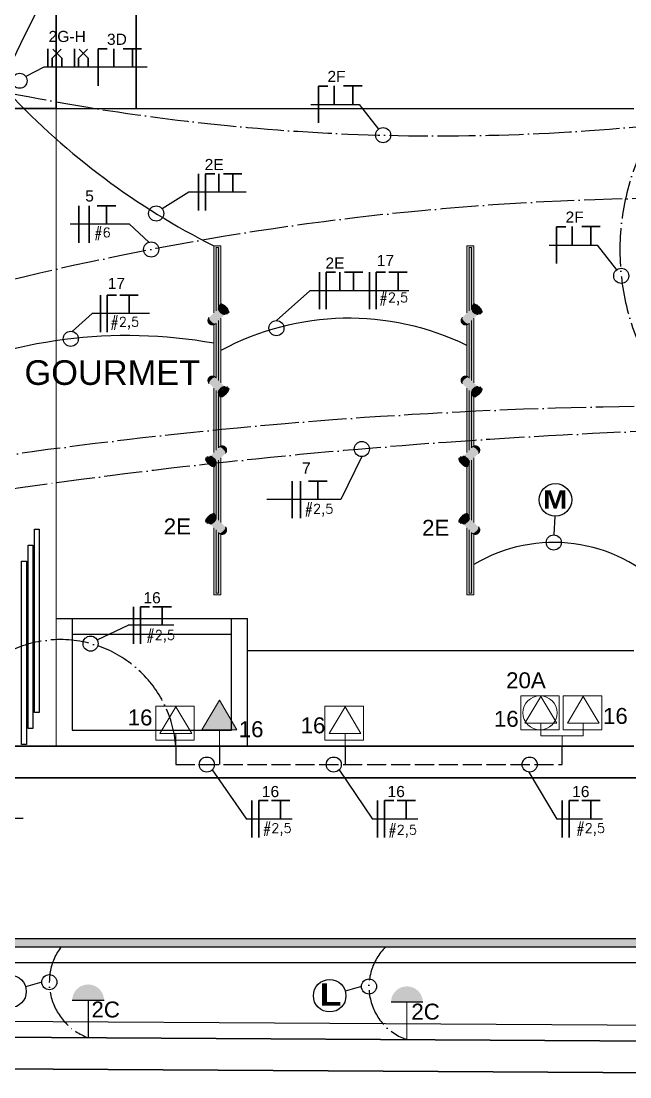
# Model space of a CAD drawing. Header units: millimetres. Extents: x 20625 to 81245, y 3427 to 18613.
# Drawn here: x 68239 to 68621, y 17053 to 17716 of the extents above; entities that cross this region are included whole.
import ezdxf
from ezdxf.enums import TextEntityAlignment as Align

# ---------------------------------------------------------------- set-up
doc = ezdxf.new("R2010")
doc.units = ezdxf.units.MM
doc.linetypes.add('ACAD_ISO02W100', pattern=[15, 12, -3])
doc.linetypes.add('ACAD_ISO04W100', pattern=[30, 24, -3, 0, -3])
for name, color, linetype, lineweight in [('01', 1, 'Continuous', 9), ('EJEL05130C', 130, 'Continuous', 30), ('EJEL0550C', 50, 'Continuous', 35), ('EJEL0580C', 80, 'Continuous', 9), ('EJEL25170C', 170, 'Continuous', 25), ('EJEL25170T', 170, 'ACAD_ISO02W100', 25), ('EJEL25170TP', 10, 'ACAD_ISO04W100', 25), ('EJEL3040C', 40, 'Continuous', 9)]:
    doc.layers.add(name, color=color, linetype=linetype, lineweight=lineweight)
for name, color, linetype in [('1-MOBIL', 252, 'Continuous'), ('2-TXT-A', 7, 'Continuous'), ('3-ESPEC', 14, 'Continuous'), ('ARQ-1-ESQUADRIAS-01', 1, 'Continuous'), ('ARQ-1-TRACEJADO', 20, 'Continuous'), ('ARQ-1-VISTA-01', 1, 'Continuous'), ('ARQ-4-TXT-02', 1, 'Continuous'), ('TOP', 4, 'Continuous')]:
    doc.layers.add(name, color=color, linetype=linetype)
doc.styles.add('M_abG50', font='', dxfattribs={"width": 1.1, "height": 0.13})
doc.styles.add('ROMANSI', font='RomanS')
doc.styles.add('RSA', font='arial.ttf')
doc.styles.get('M_abG50').set_extended_font_data('Arial Black')

# ---------------------------------------------------------------- blocks, each defined once
blk = doc.blocks.new('UYGUYGUYG')
at = {"layer": 'EJEL0580C'}
h = blk.add_hatch(color=256, dxfattribs=at)
h.paths.add_polyline_path([(27, -999.9), (27, -615.2), (14, -628.2), (14, -989.9), (0, -989.9), (-0.3, -642), (-3.5, -642.7), (-3.3, -649), (-2, -651.7), (-2.9, -659.2), (-10, -666), (-13, -666.8), (-13, -999.9), (19, -999.9)])
h.paths.add_polyline_path([(-13, -584.5), (0, -571.1), (0, -228.2), (-13, -215.2), (-13, -561.5)])
h.paths.add_polyline_path([(14, -557.5), (20.1, -552), (24.7, -549.1), (27, -547.8), (26.6, -251.7), (21.3, -248.6), (17.8, -246), (14, -242.9), (14, -556.8)])
h.paths.add_polyline_path([(27, -184.5), (27, 184.8), (14, 171.4), (14, -171.5), (23.8, -181.3)])
h.paths.add_polyline_path([(0, -157.8), (0, 157.8), (-6.1, 152.3), (-10.7, 149.3), (-13, 148.1), (-12.8, -133.4), (-9.1, -134.3), (-2.8, -141.4), (-2, -148), (-3.8, -151.7), (-3.5, -157.1), (-2, -157.4)])
h.paths.add_polyline_path([(-13, 215.5), (0, 228.5), (0, 571.8), (-13, 584.8), (-13, 229.7)])
h.paths.add_polyline_path([(14, 242.2), (17.4, 243), (17.3, 249.3), (16, 252.5), (16.9, 259.5), (24, 266.2), (27, 267.1), (26.8, 533.7), (23.1, 534.6), (16.8, 541.7), (16, 548.3), (17.8, 551.9), (17.5, 557.4), (14, 558.1), (14, 243)])
h.paths.add_polyline_path([(27, 615.5), (27, 1000.1), (-13, 1000.1), (-12.6, 652), (-7.3, 648.9), (-2.3, 644.7), (0, 643.2), (0, 990.1), (14, 990.1), (14, 628.5), (25.6, 616.9)])
h = blk.add_hatch(color=256, dxfattribs=at)
h.paths.add_polyline_path([(14, -989.9), (14, -628.2), (0, -642.7), (0, -989.9)])
h.paths.add_polyline_path([(0, -571.5), (14, -556.8), (14, -242.2), (0, -228.6), (0, -571.1)])
h.paths.add_polyline_path([(14, -171.5), (13.6, 171.4), (0, 157.1), (0.5, -158), (12.8, -170.3)])
h.paths.add_polyline_path([(0, 228.5), (14, 243), (13.5, 558.3), (0, 571.8), (0, 229.7)])
h.paths.add_polyline_path([(14, 628.5), (14, 990.1), (0, 990.1), (0, 642.5), (13.6, 628.9)])
for points in [[(-39.2, 610.9), (-39.3, 617.9), (-32.7, 628.9), (-20.2, 640.8), (-10.7, 646.5), (-4.1, 646.5), (-10.8, 651), (-13.6, 652.2), (-19.2, 653.5), (-30.1, 652.1), (-29.8, 651.8), (-34.3, 650), (-38.7, 646.3), (-43.8, 639.8), (-46.2, 631.9), (-46.4, 628.9), (-45.6, 623.4), (-45, 620.5), (-41.6, 614.2), (-39.3, 611.1)], [(13.7, 558.1), (14, 565.9), (21.8, 577.8), (31, 587), (42.1, 593.7), (49, 593.5), (-3.8, 646.3), (-10.7, 646.5), (-21.8, 639.8), (-32.7, 628.9), (-39.3, 617.9), (-39.2, 610.9), (13.6, 558.2)], [(13.7, 558.1), (17.2, 561.7), (18.1, 569.5), (27.7, 581.5), (37.9, 589.2), (45.5, 589.9), (49, 593.5), (41.8, 593.5), (30.6, 586.6), (19, 574.2), (13.5, 565.1), (13.6, 561)], [(23.5, 534.1), (22.6, 541.7), (29.4, 554.8), (41.5, 568.8), (55.4, 579.6), (65.5, 584.5), (73, 583.6), (65.5, 590.4), (58.8, 591.2), (44.9, 583.8), (32.3, 573), (21.9, 560.5), (16, 547.7), (16.9, 540.7), (23.1, 534.6)], [(18, 560.9), (19.2, 567.9), (29.3, 580.5), (39.9, 588.1), (45.8, 589.7), (44.9, 589.9), (37.9, 589.2), (25.3, 579.1), (17.9, 569.2), (17.5, 561.4), (17.9, 560.9)], [(17.8, 551.9), (23.5, 562.3), (35.2, 575.7), (48.3, 586), (54.5, 589.3), (46.1, 589.6), (40.8, 588.2), (39.2, 587.9), (26.6, 577.8), (19, 566.9), (17.5, 556.7), (17.6, 553.8)], [(23.5, 534.1), (27, 537.5), (27, 546.3), (34.8, 559.2), (49, 573), (61.2, 580.4), (69.8, 580.4), (73, 583.6), (65.5, 584.5), (52.4, 577.8), (38.3, 565.5), (27.5, 551.7), (22.7, 540.8), (23.1, 537.5)], [(31.1, 533.2), (44.9, 540.6), (56.7, 550.4), (69, 566), (73.9, 576.1), (73, 583.6), (69.6, 580.2), (69.6, 571.5), (60.9, 557.6), (48.3, 545.1), (34.6, 537.4), (26.8, 537.3), (23.5, 534.1), (27.5, 533.6)], [(35.3, 537.3), (49.5, 546.2), (62, 558.9), (69.8, 571.8), (69, 580.2), (69, 579.6), (68.8, 570.8), (60.9, 558), (48, 545.3), (34.6, 537.9), (27.3, 538.4), (27, 538.1), (27.5, 537.5), (34.6, 537.4)], [(27.3, 546.2), (36.5, 560.6), (49.6, 573), (61.6, 579.8), (59.4, 579.3), (46.6, 571), (33.7, 557.5), (27.2, 546.4)], [(27.5, 538.1), (69, 579.6), (60.5, 579.6), (46.6, 570.6), (34.9, 558.9), (27.3, 545.9), (27.4, 541.7)], [(35.7, 537.9), (49.2, 546.2), (61.6, 558.9), (69.2, 571.5), (69, 579.6), (27.5, 538.1)], [(-10.7, 153.8), (-3.8, 154), (49, 206.8), (42.1, 206.6), (31, 213.3), (19, 226.1), (13.5, 235.2), (13.7, 242.2), (-39.2, 189.3), (-39.3, 182.4), (-32.7, 171.4), (-21.8, 160.4), (-13, 155.2)], [(42.1, 206.6), (49, 206.8), (44.9, 210.4), (37.7, 211.2), (25.6, 220.9), (17.9, 231.1), (17.2, 238.6), (13.7, 242.2), (14, 234.4), (21.6, 222.7), (31, 213.3), (41.9, 206.7)], [(58.8, 209.1), (66.4, 210), (73, 216.7), (65.5, 215.8), (52.4, 222.5), (38.4, 234.7), (27.5, 248.6), (22.6, 258.6), (23.5, 266.2), (16.8, 258.6), (16, 252), (21.9, 239.8), (34.2, 225.5), (48.3, 214.3), (53.3, 211.8)], [(50.4, 210.6), (54.5, 211.2), (44.8, 216.6), (31.5, 228.4), (21.3, 241), (17.8, 247.7), (17.6, 239.3), (18.6, 235.2), (19.5, 231.9), (29.3, 219.7), (39.9, 212.2), (49.9, 210.7)], [(65.5, 215.8), (73, 216.7), (69, 220.1), (60.9, 220.1), (47.9, 227.9), (34.2, 242), (26.8, 254.4), (26.8, 262.9), (23.5, 266.2), (22.6, 258.6), (29.4, 245.5), (41.6, 231.5), (55.4, 220.7), (61.2, 217.8)], [(73, 216.7), (73.9, 224.2), (67, 237.5), (55.2, 251.2), (41.1, 262.2), (31.1, 267.1), (23.5, 266.2), (27.5, 262.7), (35.7, 262.7), (49.5, 254), (62, 241.4), (69.8, 227.7), (69.8, 219.9)], [(68.1, 220.1), (69.6, 220.1), (69.6, 228.8), (60.9, 242.7), (48.3, 255.1), (35.3, 262.9), (27, 262.2), (27.5, 262.2), (36.3, 262), (49.2, 254), (61.8, 241.2), (69.2, 227.7), (68.7, 220.5), (68.1, 220.1)], [(60.6, 220.3), (60.5, 220.7), (46.6, 229.6), (34.1, 242.8), (27.3, 254.8), (27.9, 252.5), (36.1, 239.7), (49.6, 226.9), (60.3, 220.5)], [(69, 220.7), (69, 229.2), (60.9, 242.3), (48.3, 254.8), (35.7, 262.4), (27.5, 262.2), (65.5, 224.2)], [(60.9, 220.5), (69, 220.7), (27.5, 262.2), (27.5, 253.7), (36.5, 239.7), (48.3, 228.1), (60.5, 220.7)], [(-22.9, 146.7), (-15.9, 147.6), (-12, 148.7), (-7.1, 151.6), (-3.8, 154), (-10.7, 153.8), (-21.8, 160.4), (-33.7, 173), (-39.3, 182.4), (-39.3, 189.1), (-44.2, 181.8), (-45.1, 179.5), (-46.4, 174), (-44.9, 163), (-44.6, 163.1), (-42.8, 158.8), (-39.2, 154.4), (-32.6, 149.3), (-24.7, 147), (-24.1, 146.9)], [(45.5, 210.3), (45.5, 211.2), (39.2, 212.3), (26.6, 222.5), (19, 233.4), (17.5, 238.9), (17.2, 238.6), (17.9, 231), (28, 218.5), (37.9, 211.1), (44.9, 210.4)], [(-59, -183.3), (-55.6, -179.9), (-55.6, -171.2), (-46.9, -157.3), (-34.3, -144.9), (-20.6, -137.1), (-12.8, -137.1), (-9.5, -133.8), (-17.1, -132.9), (-29.2, -138.9), (-42.8, -150.1), (-55, -165.7), (-60, -175.8), (-59.5, -179.9)], [(-44.8, -190.9), (-32.7, -184.9), (-18.3, -172.7), (-7.5, -159.3), (-2.1, -147.2), (-2.9, -140.5), (-9.5, -133.8), (-8.6, -141.4), (-15.4, -154.5), (-27.5, -168.5), (-41.4, -179.3), (-51.5, -184.2), (-59, -183.3), (-51.5, -190.1), (-45.4, -190.8)], [(-51.5, -184.2), (-37.5, -176.8), (-24.3, -165.3), (-13.5, -151.4), (-8.7, -140.5), (-9.5, -133.8), (-13, -137.3), (-13, -146), (-20.8, -158.9), (-34.9, -172.7), (-47.2, -180.1), (-55.8, -180.1), (-59, -183.3), (-54.7, -183.9)], [(-55, -179.3), (-13.5, -137.8), (-22, -137.8), (-35.2, -146), (-47.6, -158.6), (-55.2, -171.2)], [(-46.9, -179.5), (-32.6, -170.4), (-20.9, -158.6), (-13.3, -145.6), (-13.5, -137.8), (-54.7, -179.3), (-47.2, -179.5)], [(-32.9, -189.6), (-26.8, -188), (-25.2, -187.7), (-12.6, -177.5), (-5, -166.6), (-3.5, -156.5), (-3.9, -152), (-9.5, -162.1), (-21.2, -175.4), (-34.3, -185.7), (-40.5, -189.1), (-33.9, -189.5)], [(24.7, -246.2), (35.8, -239.6), (46.7, -228.6), (53.3, -217.6), (53.2, -210.7), (0.3, -157.8), (0, -165.6), (-7.6, -177.3), (-17.1, -186.7), (-28.1, -193.4), (-35, -193.2), (17.8, -246), (22.1, -246.1)], [(-28.1, -193.4), (-16.6, -186.3), (-5, -173.9), (0.5, -164.8), (0, -158.2), (-3.2, -161.4), (-4.1, -169.2), (-13.7, -181.3), (-23.9, -188.9), (-31.5, -189.7), (-35, -193.2), (-29.8, -193.3)], [(-31.5, -189.7), (-23.9, -188.9), (-11.4, -178.8), (-3.9, -168.9), (-3.5, -161.1), (-4.1, -161.3), (-5.2, -167.7), (-15.3, -180.2), (-25.6, -187.7), (-31.8, -189.4), (-31.6, -189.6)], [(33.2, -253.2), (44.1, -251.8), (43.8, -251.5), (48.3, -249.7), (52.7, -246), (57.8, -239.5), (60.1, -231.6), (60.4, -228.9), (59.6, -223.1), (59, -220.2), (55.6, -213.9), (53.2, -210.7), (53.3, -217.6), (46.7, -228.6), (34.2, -240.5), (24.7, -246.2), (18, -246.2), (24.7, -250.7), (27.6, -252), (32.2, -253)], [(0.3, -641.9), (53.2, -589.1), (53.3, -582.1), (46.7, -571.1), (35.8, -560.2), (24.1, -553.5), (17.8, -553.7), (-35, -606.5), (-28.1, -606.3), (-17.1, -613), (-5, -625.8), (0.5, -634.9), (0.4, -638.4)], [(53.2, -589.1), (58.2, -581.5), (59.1, -579.2), (60.4, -573.7), (58.9, -562.7), (58.7, -563.1), (56.8, -558.6), (53.2, -554.2), (46.5, -549), (38.3, -546.6), (35.8, -546.5), (30.3, -547.3), (27, -548), (22.4, -550.3), (17.8, -553.7), (24.7, -553.5), (37.1, -561.5), (47.7, -572.7), (53.3, -582.1), (53.2, -586.9)], [(-17.1, -666.8), (-9.5, -665.9), (-13.5, -662.5), (-21.7, -662.5), (-35.5, -653.8), (-48, -641.1), (-55.8, -627.5), (-55.8, -619.6), (-59, -616.4), (-60, -623.9), (-52.6, -638.5), (-40.6, -652.6), (-27.1, -661.9), (-21.3, -664.7)], [(-9.5, -665.9), (-2.8, -658.3), (-2, -651.7), (-7.9, -639.5), (-20.2, -625.2), (-34.3, -614), (-45.4, -608.9), (-52.4, -609.8), (-59, -616.4), (-51.5, -615.5), (-38.4, -622.2), (-24.4, -634.4), (-13.5, -648.3), (-8.6, -658.3), (-9.1, -662.1)], [(-9.5, -665.9), (-8.6, -658.3), (-15.4, -645.2), (-27.6, -631.2), (-41, -620.6), (-52.4, -615.6), (-59, -616.4), (-55, -619.8), (-46.9, -619.8), (-33.9, -627.6), (-20.2, -641.7), (-12.8, -654.1), (-12.8, -662.7), (-10.2, -665.2)], [(-21.3, -662.7), (-13, -661.9), (-13.5, -661.9), (-22.3, -661.7), (-35.2, -653.8), (-47.8, -640.9), (-55.2, -627.5), (-54.7, -620.2), (-55, -619.8), (-55.6, -619.8), (-55.6, -628.5), (-46.9, -642.4), (-34.3, -654.9), (-21.7, -662.5)], [(-21.7, -662.1), (-13.5, -661.9), (-55, -620.4), (-55, -628.9), (-46.9, -642), (-34.3, -654.5), (-22, -661.9)], [(-13.5, -661.9), (-13.5, -653.4), (-22.5, -639.4), (-34.3, -627.8), (-47.2, -620.2), (-54.7, -620.8), (-14.6, -660.8)], [(-3.9, -647.9), (-3.6, -639), (-4.9, -633.8), (-5.5, -631.7), (-15.4, -619.5), (-25.2, -612.1), (-36.4, -610.3), (-40.5, -610.9), (-30.8, -616.4), (-17.5, -628.1), (-7.3, -640.8), (-4.1, -647.4)], [(-13.5, -661.9), (-12.9, -660.9), (-13.1, -653.5), (-22.1, -639.4), (-35.7, -626.6), (-33.9, -628), (-20.1, -642.5), (-13.4, -654.5), (-13.5, -659.6)], [(0.3, -641.9), (0, -634.1), (-6.5, -623.5), (-17.1, -613), (-28.1, -606.3), (-35, -606.5), (-31.5, -610.1), (-23.9, -610.8), (-11.5, -620.6), (-3.9, -630.8), (-2.8, -638.7), (0, -641.5)], [(-3.7, -638.8), (-3.2, -638.3), (-3.9, -630.8), (-14, -618.2), (-23.9, -610.8), (-31.8, -610.3), (-31.5, -610.9), (-25.2, -612.1), (-12.6, -622.2), (-5, -633.1), (-3.8, -638.3)]]:
    blk.add_hatch(color=256, dxfattribs=at).paths.add_polyline_path(points)
h = blk.add_hatch(color=256, dxfattribs=at)
h.paths.add_polyline_path([(17.5, 557.4), (17.5, 561.4), (16.8, 561.3), (14, 558.1), (17.5, 557.4)])
h.paths.add_polyline_path([(45.9, 589.5), (48.3, 589.8), (49.7, 589.9), (49, 593.5), (45.8, 589.7)])
h = blk.add_hatch(color=256, dxfattribs=at)
h.paths.add_polyline_path([(49, 206.8), (49.7, 210.7), (45.8, 210.6), (45.5, 210.3), (47.9, 207.9)])
h.paths.add_polyline_path([(17.2, 238.6), (17.4, 239.7), (17.3, 240.1), (17.2, 242.8), (14, 241.8), (16, 239.8)])
h = blk.add_hatch(color=256, dxfattribs=at)
h.paths.add_polyline_path([(-54.1, -179.9), (-55, -179.3), (-54.9, -170.6), (-46.9, -157.7), (-34, -145.1), (-20.6, -137.7), (-13.3, -138.2), (-13, -137.8), (-13.5, -137.3), (-21.7, -137.3), (-35.5, -146), (-48, -158.6), (-55.8, -171.5), (-55, -179.9), (-54.7, -179.9)])
h.paths.add_polyline_path([(-13.2, -146.3), (-13.1, -145.6), (-13.3, -146.1)])
h = blk.add_hatch(color=256, dxfattribs=at)
h.paths.add_polyline_path([(-47.2, -180.1), (-32.6, -170.7), (-19.7, -157.2), (-21.1, -158.9), (-35.6, -172.8), (-47.6, -179.5), (-47.3, -180.1)])
h.paths.add_polyline_path([(-13, -146), (-12.8, -144.6), (-13, -146)])
h = blk.add_hatch(color=256, dxfattribs=at)
h.paths.add_polyline_path([(-35, -193.2), (-31.8, -189.4), (-32.5, -189.4), (-34.3, -189.5), (-35.7, -189.7), (-35.4, -190.9)])
h.paths.add_polyline_path([(-3.2, -161.4), (0, -157.8), (-3.6, -157.1), (-3.5, -161.1), (-3.4, -161.2)])
h = blk.add_hatch(color=256, dxfattribs=at)
h.paths.add_polyline_path([(-3.4, -642.6), (0, -641.5), (-3.5, -638.6), (-3.4, -639.4), (-3.3, -639.8), (-3.4, -641.9)])
h.paths.add_polyline_path([(-32.3, -610.8), (-31.9, -609.7), (-35, -606.5), (-35.7, -610.4), (-32.7, -610.8)])
for p, q in [((27, 1000.1), (-13, 1000.1)), ((-13, 652.1), (-13, 1000.1)), ((0, 990.1), (0, 642.5)), ((14, 990.1), (0, 990.1)), ((14, 628.5), (14, 990.1)), ((27, 615.5), (27, 1000.1)), ((-13, 215.5), (-13, 584.8)), ((0, 571.8), (0, 228.5)), ((14, 242.2), (14, 558.1)), ((27, 267.1), (27, 533.7)), ((27, -184.5), (27, 184.8)), ((-13, -133.4), (-13, 148.3)), ((0, 157.8), (0, -157.8)), ((14, -171.5), (14, 171.8)), ((-13, -584.5), (-13, -215.2)), ((0, -228.2), (0, -571.5)), ((14, -557.5), (14, -242.2)), ((27, -548), (27, -251.8)), ((0, -641.9), (0, -989.9)), ((14, -989.9), (14, -628.2)), ((27, -999.9), (27, -615.2)), ((-13, -999.9), (-13, -666.3)), ((-13, -999.9), (27, -999.9)), ((0, -989.9), (14, -989.9))]:
    blk.add_line(p, q, dxfattribs=at)
at = {"layer": 'EJEL0580C', "flags": 128}
for points in [[(-3.8, 646.3), (-6, 648.2), (-8.3, 649.9), (-10.7, 651.2), (-13, 652.2), (-15.3, 652.8), (-17.4, 653.3), (-19.3, 653.5), (-21.1, 653.6), (-22.7, 653.6), (-24.1, 653.5), (-25.4, 653.3), (-26.6, 653.1), (-27.6, 652.9), (-28.5, 652.6), (-29.4, 652.3), (-30.2, 652.1), (-30.9, 651.8), (-31.5, 651.5), (-32.1, 651.2), (-32.7, 651), (-33.2, 650.7), (-33.7, 650.4), (-34.1, 650.2), (-34.6, 649.9), (-35, 649.7), (-35.3, 649.4), (-35.7, 649.2), (-36, 649), (-36.4, 648.7), (-36.7, 648.5), (-37, 648.2), (-37.3, 648), (-37.6, 647.8), (-37.8, 647.5), (-38.1, 647.3), (-38.4, 647.1), (-38.6, 646.8), (-38.9, 646.6), (-39.1, 646.4), (-39.3, 646.1), (-39.6, 645.9), (-39.8, 645.6), (-40.1, 645.4), (-40.3, 645.1), (-40.5, 644.8), (-40.8, 644.6), (-41, 644.3), (-41.2, 644), (-41.5, 643.7), (-41.7, 643.4), (-41.9, 643), (-42.2, 642.7), (-42.4, 642.3), (-42.7, 641.9), (-42.9, 641.5), (-43.2, 641.1), (-43.4, 640.6), (-43.7, 640.1), (-44, 639.6), (-44.2, 639), (-44.5, 638.4), (-44.8, 637.7), (-45.1, 637), (-45.3, 636.1), (-45.6, 635.3), (-45.8, 634.3), (-46.1, 633.2), (-46.3, 632), (-46.4, 630.6), (-46.5, 629.1), (-46.5, 627.4), (-46.3, 625.6), (-46, 623.6), (-45.4, 621.4), (-44.6, 619.1), (-43.5, 616.7), (-42, 614.4), (-40.2, 612.1), (-39.2, 610.9)], [(17.7, 551.9), (17.4, 553.9), (17.2, 556.2), (17.2, 557.5)], [(55.2, 589.4), (53.3, 589.7), (50.9, 589.9), (49.7, 589.9)], [(17.7, 248.4), (17.4, 246.4), (17.2, 244), (17.2, 242.8)], [(-39.2, 189.3), (-41.1, 187.2), (-42.7, 184.8), (-44, 182.4), (-45, 180.1), (-45.7, 177.8), (-46.2, 175.7), (-46.4, 173.8), (-46.5, 172), (-46.5, 170.5), (-46.4, 169), (-46.2, 167.7), (-46, 166.6), (-45.7, 165.5), (-45.5, 164.6), (-45.2, 163.7), (-44.9, 163), (-44.7, 162.3), (-44.4, 161.6), (-44.1, 161), (-43.8, 160.4), (-43.6, 159.9), (-43.3, 159.4), (-43.1, 159), (-42.8, 158.6), (-42.6, 158.2), (-42.3, 157.8), (-42.1, 157.4), (-41.8, 157.1), (-41.6, 156.8), (-41.3, 156.5), (-41.1, 156.2), (-40.9, 155.9), (-40.6, 155.6), (-40.4, 155.3), (-40.2, 155), (-39.9, 154.8), (-39.7, 154.5), (-39.5, 154.3), (-39.2, 154), (-39, 153.8), (-38.7, 153.6), (-38.5, 153.3), (-38.2, 153.1), (-38, 152.9), (-37.7, 152.6), (-37.4, 152.4), (-37.1, 152.2), (-36.9, 151.9), (-36.5, 151.7), (-36.2, 151.5), (-35.9, 151.2), (-35.5, 151), (-35.2, 150.7), (-34.8, 150.5), (-34.4, 150.2), (-33.9, 150), (-33.5, 149.7), (-33, 149.4), (-32.4, 149.2), (-31.9, 148.9), (-31.2, 148.6), (-30.6, 148.4), (-29.8, 148.1), (-29, 147.8), (-28.1, 147.5), (-27.1, 147.3), (-26, 147.1), (-24.8, 146.9), (-23.5, 146.7), (-22, 146.7), (-20.3, 146.7), (-18.5, 146.8), (-16.5, 147.2), (-14.3, 147.7), (-12, 148.5), (-9.6, 149.7), (-7.2, 151.1), (-5, 152.9), (-3.8, 154)], [(55.2, 210.9), (53.3, 210.6), (50.9, 210.4), (49.7, 210.3)], [(-3.8, -151.6), (-3.4, -153.6), (-3.2, -156), (-3.2, -157.2)], [(-41.2, -189.1), (-39.3, -189.4), (-36.9, -189.6), (-35.7, -189.7)], [(53.2, -210.7), (55.1, -212.8), (56.7, -215.2), (58, -217.6), (59, -219.9), (59.7, -222.2), (60.1, -224.3), (60.4, -226.2), (60.5, -228), (60.5, -229.5), (60.3, -231), (60.2, -232.3), (60, -233.4), (59.7, -234.5), (59.5, -235.4), (59.2, -236.3), (58.9, -237), (58.7, -237.7), (58.4, -238.4), (58.1, -239), (57.8, -239.6), (57.6, -240.1), (57.3, -240.6), (57, -241), (56.8, -241.4), (56.5, -241.8), (56.3, -242.2), (56.1, -242.6), (55.8, -242.9), (55.6, -243.2), (55.3, -243.5), (55.1, -243.8), (54.9, -244.1), (54.6, -244.4), (54.4, -244.7), (54.2, -245), (53.9, -245.2), (53.7, -245.5), (53.5, -245.7), (53.2, -246), (53, -246.2), (52.7, -246.4), (52.5, -246.7), (52.2, -246.9), (52, -247.1), (51.7, -247.4), (51.4, -247.6), (51.1, -247.8), (50.8, -248.1), (50.5, -248.3), (50.2, -248.5), (49.9, -248.8), (49.5, -249), (49.2, -249.3), (48.8, -249.5), (48.4, -249.8), (47.9, -250), (47.5, -250.3), (47, -250.6), (46.4, -250.8), (45.9, -251.1), (45.2, -251.4), (44.6, -251.6), (43.8, -251.9), (43, -252.2), (42.1, -252.5), (41.1, -252.7), (40, -252.9), (38.8, -253.1), (37.5, -253.3), (36, -253.3), (34.3, -253.3), (32.5, -253.2), (30.4, -252.8), (28.3, -252.3), (26, -251.5), (23.6, -250.3), (21.2, -248.9), (19, -247.1), (17.8, -246)], [(53.2, -589.1), (55.1, -586.9), (56.7, -584.6), (58, -582.2), (59, -579.8), (59.7, -577.6), (60.1, -575.5), (60.4, -573.5), (60.5, -571.8), (60.5, -570.2), (60.3, -568.7), (60.2, -567.5), (60, -566.3), (59.7, -565.3), (59.5, -564.3), (59.2, -563.5), (58.9, -562.7), (58.7, -562), (58.4, -561.3), (58.1, -560.7), (57.8, -560.2), (57.6, -559.7), (57.3, -559.2), (57, -558.7), (56.8, -558.3), (56.5, -557.9), (56.3, -557.5), (56.1, -557.2), (55.8, -556.8), (55.6, -556.5), (55.3, -556.2), (55.1, -555.9), (54.9, -555.6), (54.6, -555.3), (54.4, -555), (54.2, -554.8), (53.9, -554.5), (53.7, -554.3), (53.5, -554), (53.2, -553.8), (53, -553.5), (52.7, -553.3), (52.5, -553), (52.2, -552.8), (52, -552.6), (51.7, -552.3), (51.4, -552.1), (51.1, -551.9), (50.8, -551.6), (50.5, -551.4), (50.2, -551.2), (49.9, -550.9), (49.5, -550.7), (49.2, -550.5), (48.8, -550.2), (48.4, -550), (47.9, -549.7), (47.5, -549.4), (47, -549.2), (46.4, -548.9), (45.9, -548.6), (45.2, -548.4), (44.6, -548.1), (43.8, -547.8), (43, -547.5), (42.1, -547.3), (41.1, -547), (40, -546.8), (38.8, -546.6), (37.5, -546.5), (36, -546.4), (34.3, -546.4), (32.5, -546.6), (30.4, -546.9), (28.3, -547.4), (26, -548.3), (23.6, -549.4), (21.2, -550.8), (19, -552.6), (17.8, -553.7)], [(-41.2, -610.6), (-39.3, -610.3), (-36.9, -610.1), (-35.7, -610.1)], [(-3.8, -648.1), (-3.4, -646.1), (-3.2, -643.8), (-3.2, -642.5)]]:
    blk.add_lwpolyline(points, dxfattribs=at)
at = {"layer": 'EJEL0580C'}
for centre, major_axis, start_param, end_param in [((31.3, 575.8), (-17.7, -17.7), 3.141593, 6.283185), ((41.6, 565.5), (-24.7, -24.7), 3.141593, 6.283185), ((31.3, 575.8), (-17.7, -17.7), 0, 0.391118), ((31.3, 575.8), (-14.1, -14.1), 3.141593, 6.283185), ((32.6, 574.5), (-14.1, -14.1), 3.422045, 5.953718), ((48.3, 558.9), (-24.7, -24.7), 3.141593, 6.283185), ((48.3, 558.9), (-21.3, -21.3), 3.141593, 6.283185), ((48.3, 558.9), (-24.7, -24.7), 0, 3.141593), ((48.3, 558.9), (-20.7, -20.7), 3.141593, 6.283185), ((48.3, 558.9), (-21.3, -21.3), 0, 3.141593), ((48.3, 558.9), (-20.7, -20.7), 0, 3.141593), ((31.3, 575.8), (-17.7, -17.7), 2.75116, 3.141593), ((31.3, 224.5), (-17.7, 17.7), 0, 3.141593), ((41.6, 234.8), (-24.7, 24.7), 0, 3.141593), ((31.3, 224.5), (-17.7, 17.7), 5.892753, 6.283185), ((48.3, 241.4), (-24.7, 24.7), 0, 3.141593), ((48.3, 241.4), (-21.3, 21.3), 0, 3.141593), ((48.3, 241.4), (-24.7, 24.7), 3.141593, 6.283185), ((48.3, 241.4), (-20.7, 20.7), 0, 3.141593), ((48.3, 241.4), (-21.3, 21.3), 3.141593, 6.283185), ((48.3, 241.4), (-20.7, 20.7), 3.141593, 6.283185), ((31.3, 224.5), (-14.1, 14.1), 0, 3.141593), ((32.6, 225.8), (-14.1, 14.1), 0.301545, 2.87765), ((31.3, 224.5), (-17.7, 17.7), 3.141593, 3.532711), ((-34.3, -158.6), (-24.7, -24.7), 3.141593, 6.283185), ((-34.3, -158.6), (-21.3, -21.3), 3.141593, 6.283185), ((-34.3, -158.6), (-24.7, -24.7), 0, 3.141593), ((-34.3, -158.6), (-20.7, -20.7), 3.141593, 6.283185), ((-34.3, -158.6), (-21.3, -21.3), 0, 3.141593), ((-34.3, -158.6), (-20.7, -20.7), 0, 3.141593), ((-27.6, -165.2), (-24.7, -24.7), 0, 3.141593), ((-17.3, -175.5), (-17.7, -17.7), 0, 3.141593), ((-17.3, -175.5), (-14.1, -14.1), 0, 3.141593), ((-18.6, -174.2), (-14.1, -14.1), 0.280453, 2.87765), ((-17.3, -175.5), (-17.7, -17.7), 3.141593, 3.532711), ((-17.3, -175.5), (-17.7, -17.7), 5.892753, 6.283185), ((-17.3, -624.2), (-17.7, 17.7), 3.141593, 6.283185), ((-34.3, -641.1), (-24.7, 24.7), 0, 3.141593), ((-34.3, -641.1), (-21.3, 21.3), 0, 3.141593), ((-34.3, -641.1), (-24.7, 24.7), 3.141593, 6.283185), ((-34.3, -641.1), (-20.7, 20.7), 0, 3.141593), ((-34.3, -641.1), (-21.3, 21.3), 3.141593, 6.283185), ((-34.3, -641.1), (-20.7, 20.7), 3.141593, 6.283185), ((-27.6, -634.5), (-24.7, 24.7), 3.141593, 6.283185), ((-17.3, -624.2), (-17.7, 17.7), 0, 0.391118), ((-17.3, -624.2), (-14.1, 14.1), 3.141593, 6.283185), ((-18.6, -625.5), (-14.1, 14.1), 3.422045, 6.019242), ((-17.3, -624.2), (-17.7, 17.7), 2.75116, 3.141593)]:
    blk.add_ellipse(centre, major_axis=major_axis, ratio=0.34202, start_param=start_param, end_param=end_param, dxfattribs=at)
blk = doc.blocks.new('A$C51C8040F')
at = {"layer": 'EJEL0580C'}
h = blk.add_hatch(color=256, dxfattribs=at)
h.dxf.hatch_style = 1
h.paths.add_polyline_path([(0, -16.9), (28.7, 0), (0, 16.9)])
for p, q in [((0, 0), (0, 16.9)), ((0, 16.9), (0, -16.9)), ((0, 16.9), (28.7, 0)), ((0, 0), (-15.9, 0)), ((28.7, 0), (0, -16.9))]:
    blk.add_line(p, q, dxfattribs=at)
blk = doc.blocks.new('70cc')
at = {"layer": 'EJEL0580C'}
for p, q in [((186995.18, 52157.6), (187005.15, 52174.5)), ((187005.15, 52174.5), (187015.12, 52157.6)), ((186995.18, 52157.6), (187015.12, 52157.6)), ((187000.17, 52157.6), (187009.77, 52157.6)), ((187005.15, 52157.6), (187005.15, 52149.78))]:
    blk.add_line(p, q, dxfattribs=at)
blk.add_lwpolyline([(186992.58, 52153.49), (186992.58, 52174.86), (187016.74, 52174.86), (187016.74, 52153.49)], close=True, dxfattribs=at)
blk = doc.blocks.new('70cm')
at = {"layer": 'EJEL0580C'}
for p, q in [((186068.31, 52284.63), (186068.31, 52264.68)), ((186068.31, 52284.63), (186085.21, 52274.65)), ((186068.31, 52279.64), (186068.31, 52270.03)), ((186060.49, 52274.65), (186060.49, 52248.03)), ((186068.31, 52274.65), (186060.49, 52274.65)), ((186085.21, 52274.65), (186068.31, 52264.68)), ((186060.49, 52261.34), (186054.01, 52261.34)), ((186060.49, 52248.03), (186060.49, 52261.34)), ((186068.31, 52258), (186068.31, 52238.05)), ((186068.31, 52258), (186085.21, 52248.03)), ((186068.31, 52253.01), (186068.31, 52243.4)), ((186068.31, 52248.03), (186060.49, 52248.03)), ((186085.21, 52248.03), (186068.31, 52238.05))]:
    blk.add_line(p, q, dxfattribs=at)
for points in [[(186064.2, 52287.23), (186085.57, 52287.23), (186085.57, 52263.07), (186064.2, 52263.07)], [(186064.2, 52260.6), (186085.57, 52260.6), (186085.57, 52236.44), (186064.2, 52236.44)]]:
    blk.add_lwpolyline(points, close=True, dxfattribs=at)
blk = doc.blocks.new('T')
at = {"layer": 'EJEL0550C', "ltscale": 0.015}
for p, q in [((10876.14, 7766.04), (10864.57, 7766.04)), ((10870.35, 7754.46), (10870.35, 7766.04))]:
    blk.add_line(p, q, dxfattribs=at)
blk = doc.blocks.new('RETORNO CRUZADO')
at = {"layer": 'EJEL0550C', "ltscale": 0.015}
for p, q in [((13746.71, 16801.42), (13753.73, 16808.44)), ((13754.23, 16801.42), (13747.21, 16808.44)), ((13746.71, 16794.4), (13746.71, 16801.42)), ((13754.23, 16794.4), (13754.23, 16801.42))]:
    blk.add_line(p, q, dxfattribs=at)
blk = doc.blocks.new('L')
at = {"layer": 'EJEL0550C', "ltscale": 0.015}
for p, q in [((10856.71, 7742.87), (10856.71, 7766.02)), ((10856.71, 7766.02), (10862.49, 7766.02))]:
    blk.add_line(p, q, dxfattribs=at)

msp = doc.modelspace()

# ---------------------------------------------------------------- hatches: boundary and pattern name
at = {"true_color": 0x58ba48}
h = msp.add_hatch(color=85, dxfattribs=at)
h.dxf.hatch_style = 1
h.paths.add_polyline_path([(68860.12, 17139.84), (67101.26, 17139.84), (67101.26, 17134.84), (68860.12, 17134.84)])
h = msp.add_hatch(color=85, dxfattribs=at)
h.dxf.hatch_style = 1
h.paths.add_polyline_path([(68860.12, 17139.84), (67101.26, 17139.84), (67101.26, 17134.84), (68860.12, 17134.84)])
at = {"layer": 'EJEL0580C'}
h = msp.add_hatch(color=256, dxfattribs=at)
h.dxf.hatch_style = 1
h.paths.add_polyline_path([(68291.22, 17101.24, 1), (68271.25, 17101.24)])
h = msp.add_hatch(color=256, dxfattribs=at)
h.dxf.hatch_style = 1
h.paths.add_polyline_path([(68291.22, 17101.24, 1), (68271.25, 17101.24)])
h = msp.add_hatch(color=256, dxfattribs=at)
h.dxf.hatch_style = 1
h.paths.add_polyline_path([(68491.21, 17100.05, 1), (68471.24, 17100.05)])
h = msp.add_hatch(color=256, dxfattribs=at)
h.dxf.hatch_style = 1
h.paths.add_polyline_path([(68491.21, 17100.05, 1), (68471.24, 17100.05)])

# ---------------------------------------------------------------- linework, layer by layer
at = {"color": 85, "true_color": 0x58ba48}
msp.add_line((67101.26, 17134.84), (68860.49, 17134.84), dxfattribs=at)
msp.add_line((67101.26, 17134.84), (68860.49, 17134.84), dxfattribs=at)
msp.add_line((67101.26, 17134.84), (68860.49, 17134.84), dxfattribs=at)
msp.add_lwpolyline([(67101.26, 17134.84), (68860.12, 17134.84), (68860.12, 17139.84), (67101.26, 17139.84)], close=True, dxfattribs=at)
at = {"layer": '01', "color": 252, "true_color": 0x939598}
for p, q in [((68261.26, 17260.8), (68261.26, 17660.8)), ((68261.26, 17260.8), (68261.26, 17660.8)), ((68261.26, 17660.8), (68623.53, 17660.8)), ((68261.26, 17260.8), (68261.26, 17660.8)), ((68261.26, 17660.8), (68623.53, 17660.8))]:
    msp.add_line(p, q, dxfattribs=at)
at = {"layer": '1-MOBIL', "color": 252, "linetype": 'Continuous', "ltscale": 5, "true_color": 0x939598}
for p, q in [((68261.26, 17340.8), (68381.26, 17340.8)), ((68381.26, 17260.8), (68381.26, 17340.8)), ((68381.26, 17320.8), (68623.53, 17320.8))]:
    msp.add_line(p, q, dxfattribs=at)
for points in [[(68271.26, 17340.8), (68271.26, 17270.8), (68371.26, 17270.8), (68371.26, 17340.8)], [(68371.26, 17330.8), (68271.26, 17330.8)]]:
    msp.add_lwpolyline(points, dxfattribs=at)
at = {"layer": '3-ESPEC', "color": 252, "true_color": 0x939598}
for p, q in [((68291.22, 17101.24), (68271.25, 17101.24)), ((68291.22, 17101.24), (68271.25, 17101.24)), ((68281.23, 17101.24), (68281.23, 17077.84)), ((68491.21, 17100.05), (68471.24, 17100.05)), ((68491.21, 17100.05), (68471.24, 17100.05))]:
    msp.add_line(p, q, dxfattribs=at)
at = {"layer": 'ARQ-1-ESQUADRIAS-01', "color": 252, "true_color": 0x939598}
for points in [[(68247.52, 17281.88), (68247.52, 17396.88), (68250.52, 17396.88), (68250.52, 17281.88), (68247.52, 17281.88)], [(68243.52, 17271.88), (68243.52, 17386.88), (68246.52, 17386.88), (68246.52, 17271.88), (68243.52, 17271.88)], [(68239.52, 17261.88), (68239.52, 17376.88), (68242.52, 17376.88), (68242.52, 17261.88), (68239.52, 17261.88)]]:
    msp.add_lwpolyline(points, dxfattribs=at)
at = {"layer": 'ARQ-1-TRACEJADO', "color": 252, "true_color": 0x939598}
for p, q in [((68311.26, 17660.8), (68311.26, 18245.92)), ((68311.26, 18245.8), (68311.26, 17660.8)), ((68261.26, 17660.8), (68623.53, 17660.8))]:
    msp.add_line(p, q, dxfattribs=at)
at = {"layer": 'ARQ-1-VISTA-01', "color": 252, "true_color": 0x939598}
msp.add_lwpolyline([(67111.5, 17124.84), (67111.32, 17094.78), (68850.18, 17084.45), (68850.43, 17124.84)], close=True, dxfattribs=at)
msp.add_lwpolyline([(67111.5, 17124.84), (67111.32, 17094.78), (68850.18, 17084.45), (68850.43, 17124.84)], close=True, dxfattribs=at)
msp.add_lwpolyline([(67111.5, 17124.84), (67111.32, 17094.78), (68850.18, 17084.45), (68850.43, 17124.84)], close=True, dxfattribs=at)
at = {"layer": 'EJEL05130C'}
for p, q in [((68253.37, 17686.74), (68242.19, 17680.88)), ((68318.31, 17686.74), (68253.37, 17686.74)), ((68421, 17663.46), (68451.22, 17663.46)), ((68451.22, 17663.46), (68463.37, 17647.89)), ((68344.44, 17608.41), (68327.61, 17597.98)), ((68380.32, 17608.41), (68344.44, 17608.41)), ((68307.15, 17588.21), (68270.03, 17588.21)), ((68319.3, 17576.93, 1673318.4), (68307.15, 17588.21)), ((68570.41, 17575.2), (68600.62, 17575.2)), ((68600.62, 17575.2), (68612.77, 17559.62)), ((68420.23, 17546.58), (68399.34, 17527.8)), ((68482.51, 17546.58), (68420.23, 17546.58)), ((68283.79, 17532.21), (68271.19, 17521.01)), ((68319.67, 17532.21), (68283.79, 17532.21)), ((68452.91, 17442.46), (68439.71, 17415.48)), ((68439.71, 17415.48), (68393.36, 17415.48)), ((68574.04, 17405.08), (68573.33, 17393.33)), ((68286.86, 17327.48), (68306.37, 17336.63, -836659.2)), ((68334.97, 17336.63, -836659.2), (68306.37, 17336.63, -836659.2)), ((68359.12, 17245.91), (68380.68, 17215.03)), ((68438.76, 17245.91), (68459.53, 17215.03)), ((68557.6, 17244.48), (68575.35, 17215.03)), ((68240.51, 17215.31), (68179.45, 17215.31)), ((68409.29, 17215.03), (68380.68, 17215.03)), ((68488.13, 17215.03), (68459.53, 17215.03)), ((68603.96, 17215.03), (68575.35, 17215.03)), ((68252.12, 17112.68), (68242.03, 17109.74)), ((68452.66, 17109.97), (68442.57, 17107.04))]:
    msp.add_line(p, q, dxfattribs=at)
for centre in [(68238.21, 17678.3), (68466.28, 17644.15), (68323.94, 17594.99), (68320.8, 17572.43, 1673318.4), (68615.68, 17555.88), (68399.34, 17523.06), (68270.33, 17516.34), (68452.91, 17447.2), (68573.33, 17388.58), (68282.75, 17325.11), (68355.69, 17249.19), (68435.33, 17249.19), (68558.22, 17249.19), (68256.86, 17112.68), (68457.41, 17109.97)]:
    msp.add_circle(centre, 4.74, dxfattribs=at)
at = {"layer": 'EJEL05130C', "ltscale": 0.001}
for centre in [(68574.38, 17415.29), (68232.22, 17106.89), (68432.76, 17104.18)]:
    msp.add_circle(centre, 10.22, dxfattribs=at)
at = {"layer": 'EJEL0550C', "ltscale": 0.015}
for p, q in [((68256.01, 17686.74), (68256.01, 17698.32)), ((68272.59, 17686.74), (68272.59, 17698.32)), ((68297.26, 17686.76), (68297.26, 17698.33)), ((68435.57, 17663.44), (68435.57, 17675.02)), ((68350.49, 17596.81), (68350.49, 17619.96)), ((68363.24, 17608.41), (68363.24, 17619.98)), ((68275.42, 17576.64), (68275.42, 17599.79)), ((68281.96, 17576.64), (68281.96, 17599.79)), ((68584.97, 17575.18), (68584.97, 17586.75)), ((68426.28, 17534.99), (68426.28, 17558.14)), ((68439.03, 17546.58), (68439.03, 17558.16)), ((68457.66, 17535.01), (68457.66, 17558.16)), ((68288.89, 17520.63), (68288.89, 17543.78)), ((68409.19, 17403.9), (68409.19, 17427.05)), ((68414.53, 17403.9), (68414.53, 17427.05)), ((68309.65, 17325.06, -836659.2), (68309.65, 17348.21, -836659.2)), ((68383.97, 17203.46), (68383.97, 17226.6)), ((68462.81, 17203.46), (68462.81, 17226.6)), ((68578.63, 17203.46), (68578.63, 17226.6))]:
    msp.add_line(p, q, dxfattribs=at)
at = {"layer": 'EJEL0580C'}
for p, q in [((68363.02, 17375.84), (68363.02, 17372.18)), ((68281.23, 17101.24), (68281.23, 17077.84)), ((68481.23, 17100.05), (68481.23, 17076.65)), ((68481.23, 17100.05), (68481.23, 17076.65))]:
    msp.add_line(p, q, dxfattribs=at)
msp.add_circle((68564.71, 17281.68), 10.68, dxfattribs=at)
at = {"layer": 'EJEL25170C'}
for centre, radius, start, end in [((69133.3, 17263.82), 995.87, 149.58027, 154.9296), ((68568.11, 17988.04), 462.73, 223.28227, 243.28151), ((68444.83, 17359.64), 169.63, 64.11647, 118.28347), ((68305.75, 17209.76), 308.63, 79.8623, 114.80747), ((68573.33, 17290.94), 97.64, 44.02677, 120.85014)]:
    msp.add_arc(centre, radius, start, end, dxfattribs=at)
at = {"layer": 'EJEL25170T'}
for p, q in [((68336.24, 17260.8), (68336.24, 17249.19)), ((68363.55, 17260.8), (68363.55, 17249.19)), ((68442.4, 17260.8), (68442.4, 17249.19)), ((68578.52, 17249.19), (68578.52, 17260.8)), ((68336.24, 17249.19), (68578.52, 17249.19))]:
    msp.add_line(p, q, dxfattribs=at)
at = {"layer": 'EJEL25170TP'}
for centre, radius, start, end in [((68500.76, 18997.61), 1353.9, 258.51817, 275.62912), ((68765.62, 17571.86), 150.78, 151.83822, 208.54071), ((68658.22, 15821.15, 1673318.4), 1783.5, 78.77524, 122.83183), ((68666.83, 14373.99), 3100.18, 84.677, 108.3416), ((68785.87, 13557.54), 3903.89, 88.97284, 106.28351), ((68263.75, 17254.9), 72.73, 4.6529, 175.3471), ((68293.95, 17112.68), 37.08, 143.29559, 249.95085), ((68492.35, 17109.78), 34.95, 134.17494, 251.43573)]:
    msp.add_arc(centre, radius, start, end, dxfattribs=at)
at = {"layer": 'TOP', "color": 252, "lineweight": 35, "true_color": 0x939598}
for p, q in [((68261.26, 17740.8), (68261.26, 17660.8)), ((68261.26, 17740.8), (68261.26, 17660.8)), ((68261.26, 17740.8), (68261.26, 17660.8)), ((68231.26, 17660.8), (68261.26, 17660.8)), ((68231.26, 17660.8), (68261.26, 17660.8)), ((68231.26, 17660.8), (68261.26, 17660.8)), ((67711.26, 17260.8), (68461.26, 17260.8)), ((67711.26, 17260.8), (68623.53, 17260.8)), ((68231.26, 17260.8), (68261.26, 17260.8)), ((68261.26, 17260.8), (68231.26, 17260.8)), ((68261.26, 17260.8), (68623.53, 17260.8)), ((68261.26, 17260.8), (68623.53, 17260.8)), ((68461.26, 17260.8), (68623.53, 17260.8)), ((67691.26, 17240.8), (68663.53, 17240.8)), ((67691.26, 17240.8), (68663.53, 17240.8)), ((67691.26, 17240.8), (68663.53, 17240.8)), ((69031.4, 17073.35), (67101.26, 17084.84)), ((69031.4, 17073.35), (67101.26, 17084.84)), ((69031.4, 17073.35), (67101.26, 17084.84))]:
    msp.add_line(p, q, dxfattribs=at)
for points in [[(66056.42, 18390.8), (68982.52, 18390.8), (69052.48, 17053.22), (66121.26, 17071.04)], [(66056.42, 18390.8), (68982.52, 18390.8), (69052.48, 17053.22), (66121.26, 17071.04)], [(66086.46, 18390.8), (68982.52, 18390.8), (69052.48, 17053.22), (66121.26, 17071.04)]]:
    msp.add_lwpolyline(points, dxfattribs=at)

# ---------------------------------------------------------------- block references
at = {"layer": 'EJEL0580C'}
for name, p, xscale, yscale, zscale, rotation in [('UYGUYGUYG', (68363.02, 17465.23), 0.1095065715639785, 0.1095065715639785, 0.1095065715639785, 180), ('UYGUYGUYG', (68521.83, 17465.23), 0.1095065715639785, 0.1095065715639785, 0.1095065715639785, 180), ('A$C51C8040F', (68363.55, 17271.05), 0.645886, 0.645886, 0.645886, 90)]:
    msp.add_blockref(name, p, dxfattribs=dict(at, xscale=xscale, yscale=yscale, zscale=zscale, rotation=rotation))
at = {"layer": 'EJEL0580C', "rotation": 89.99999999999999}
msp.add_blockref('70cm', (120839.86, -168793.21), dxfattribs=at)
at = {"layer": 'EJEL0580C'}
for p in [(-118668.92, -34888.98), (-118562.76, -34888.98)]:
    msp.add_blockref('70cc', p, dxfattribs=at)
at = {"layer": 'EJEL25170C', "xscale": 0.8129442994000741, "yscale": 0.8129442994000741, "zscale": 0.8129442994000741}
for p in [(57083.28, 4033.83), (57099.86, 4033.83)]:
    msp.add_blockref('RETORNO CRUZADO', p, dxfattribs=at)
at = {"layer": 'EJEL25170C'}
for name, p in [('L', (57430.74, 9932.3)), ('T', (57438.62, 9932.32)), ('L', (57569.05, 9908.98)), ('T', (57576.93, 9909)), ('L', (57498.14, 9853.94)), ('T', (57501.6, 9853.94)), ('T', (57422.4, 9833.75)), ('L', (57718.45, 9820.72)), ('T', (57726.33, 9820.73)), ('L', (57573.93, 9792.12)), ('T', (57577.39, 9792.12)), ('L', (57605.31, 9792.14)), ('T', (57605.31, 9792.14)), ('L', (57436.54, 9777.76)), ('T', (57436.54, 9777.76)), ('T', (57554.96, 9661.01)), ('L', (57457.3, 9582.19, -836659.2)), ('T', (57457.3, 9582.19, -836659.2)), ('L', (57531.62, 9460.59)), ('T', (57531.62, 9460.59)), ('L', (57610.46, 9460.59)), ('T', (57610.46, 9460.59)), ('L', (57726.28, 9460.59)), ('T', (57726.28, 9460.59))]:
    msp.add_blockref(name, p, dxfattribs=at)

# ---------------------------------------------------------------- texts
at = {"layer": '2-TXT-A', "color": 2, "true_color": 0xf1eb1f, "insert": (68241.27, 17502.9, -510637.99), "char_height": 15.449, "width": 335.4114, "attachment_point": 1, "style": 'RSA'}
msp.add_mtext('GOURMET', dxfattribs=at)
at = {"layer": 'ARQ-4-TXT-02', "insert": (68543.46, 17307.08), "char_height": 10, "width": 66.2629, "attachment_point": 1, "style": 'RSA'}
msp.add_mtext('20A', dxfattribs=at)
at = {"layer": 'EJEL05130C', "color": 4, "attachment_point": 1, "style": 'RSA'}
for s, insert, char_height, width in [('2G-H', (68256.42, 17709.6), 6.995, 46.3492), ('3D', (68293.04, 17707.83), 6.995, 46.3492), ('2F', (68431.35, 17684.51), 6.995, 46.3492), ('2E', (68354.32, 17629.23), 6.995, 46.3492), ('5', (68279.4, 17609.52), 6.99, 5.8344), ('2F', (68580.75, 17596.24), 6.995, 46.3492), ('2E', (68430.11, 17567.4), 6.995, 46.3492), ('17', (68462.28, 17568.99, -1673318.4), 6.995, 46.3492), ('17', (68293.51, 17554.62, -1673318.4), 6.995, 46.3492), ('7', (68415.38, 17438.77), 6.99, 5.8344), ('2E', (68328.64, 17403.66), 10, 66.2629), ('2E', (68490.72, 17402.78), 10, 66.2629), ('16', (68315.91, 17357.39, -4183296), 6.995, 46.3492), ('16', (68604.24, 17284.72), 10, 66.2629), ('16', (68306.05, 17283.76), 10, 66.2629), ('16', (68414.52, 17278.82), 10, 66.2629), ('16', (68535.79, 17282.9), 10, 66.2629), ('16', (68375.71, 17276.39), 10, 66.2629), ('16', (68390.22, 17235.78, -3346636.8), 6.995, 46.3492), ('16', (68469.07, 17235.78, -3346636.8), 6.995, 46.3492), ('16', (68584.89, 17235.78, -3346636.8), 6.995, 46.3492), ('2C', (68283.32, 17100.51), 10, 66.2629), ('2C', (68484, 17099.18), 10, 66.2629)]:
    msp.add_mtext(s, dxfattribs=dict(at, insert=insert, char_height=char_height, width=width))
at = {"layer": 'EJEL3040C', "style": 'M_abG50'}
for s, height, p in [('M', 11.37, (68574.24, 17415.54)), ('L', 13.99, (68433.25, 17104.93))]:
    msp.add_text(s, height=height, dxfattribs=at).set_placement(p, align=Align.MIDDLE_CENTER)
at = {"layer": 'EJEL3040C', "ltscale": 0.1, "attachment_point": 1, "style": 'ROMANSI'}
for s, width, gutter_width, insert, char_height in [('#6', 21.5081, 0.367, (68285, 17586.03), 5.876), ('#2,5', 21.7247, 0.371, (68463.93, 17545.29), 5.935), ('#2,5', 21.7247, 0.371, (68295.14, 17530), 5.935), ('#2,5', 21.7247, 0.371, (68416.98, 17412.69), 5.935), ('#2,5', 21.7247, 0.371, (68317.68, 17333.47, -836659.2), 5.935), ('#2,5', 21.7247, 0.371, (68390.79, 17212.31), 5.935), ('#2,5', 21.7247, 0.371, (68469.44, 17211.27), 5.935), ('#2,5', 21.7247, 0.371, (68587.4, 17212.31), 5.935)]:
    msp.add_mtext_dynamic_manual_height_columns(s, width=width, gutter_width=gutter_width, heights=[0], dxfattribs=dict(at, insert=insert, char_height=char_height))

doc.saveas('drawing.dxf')
